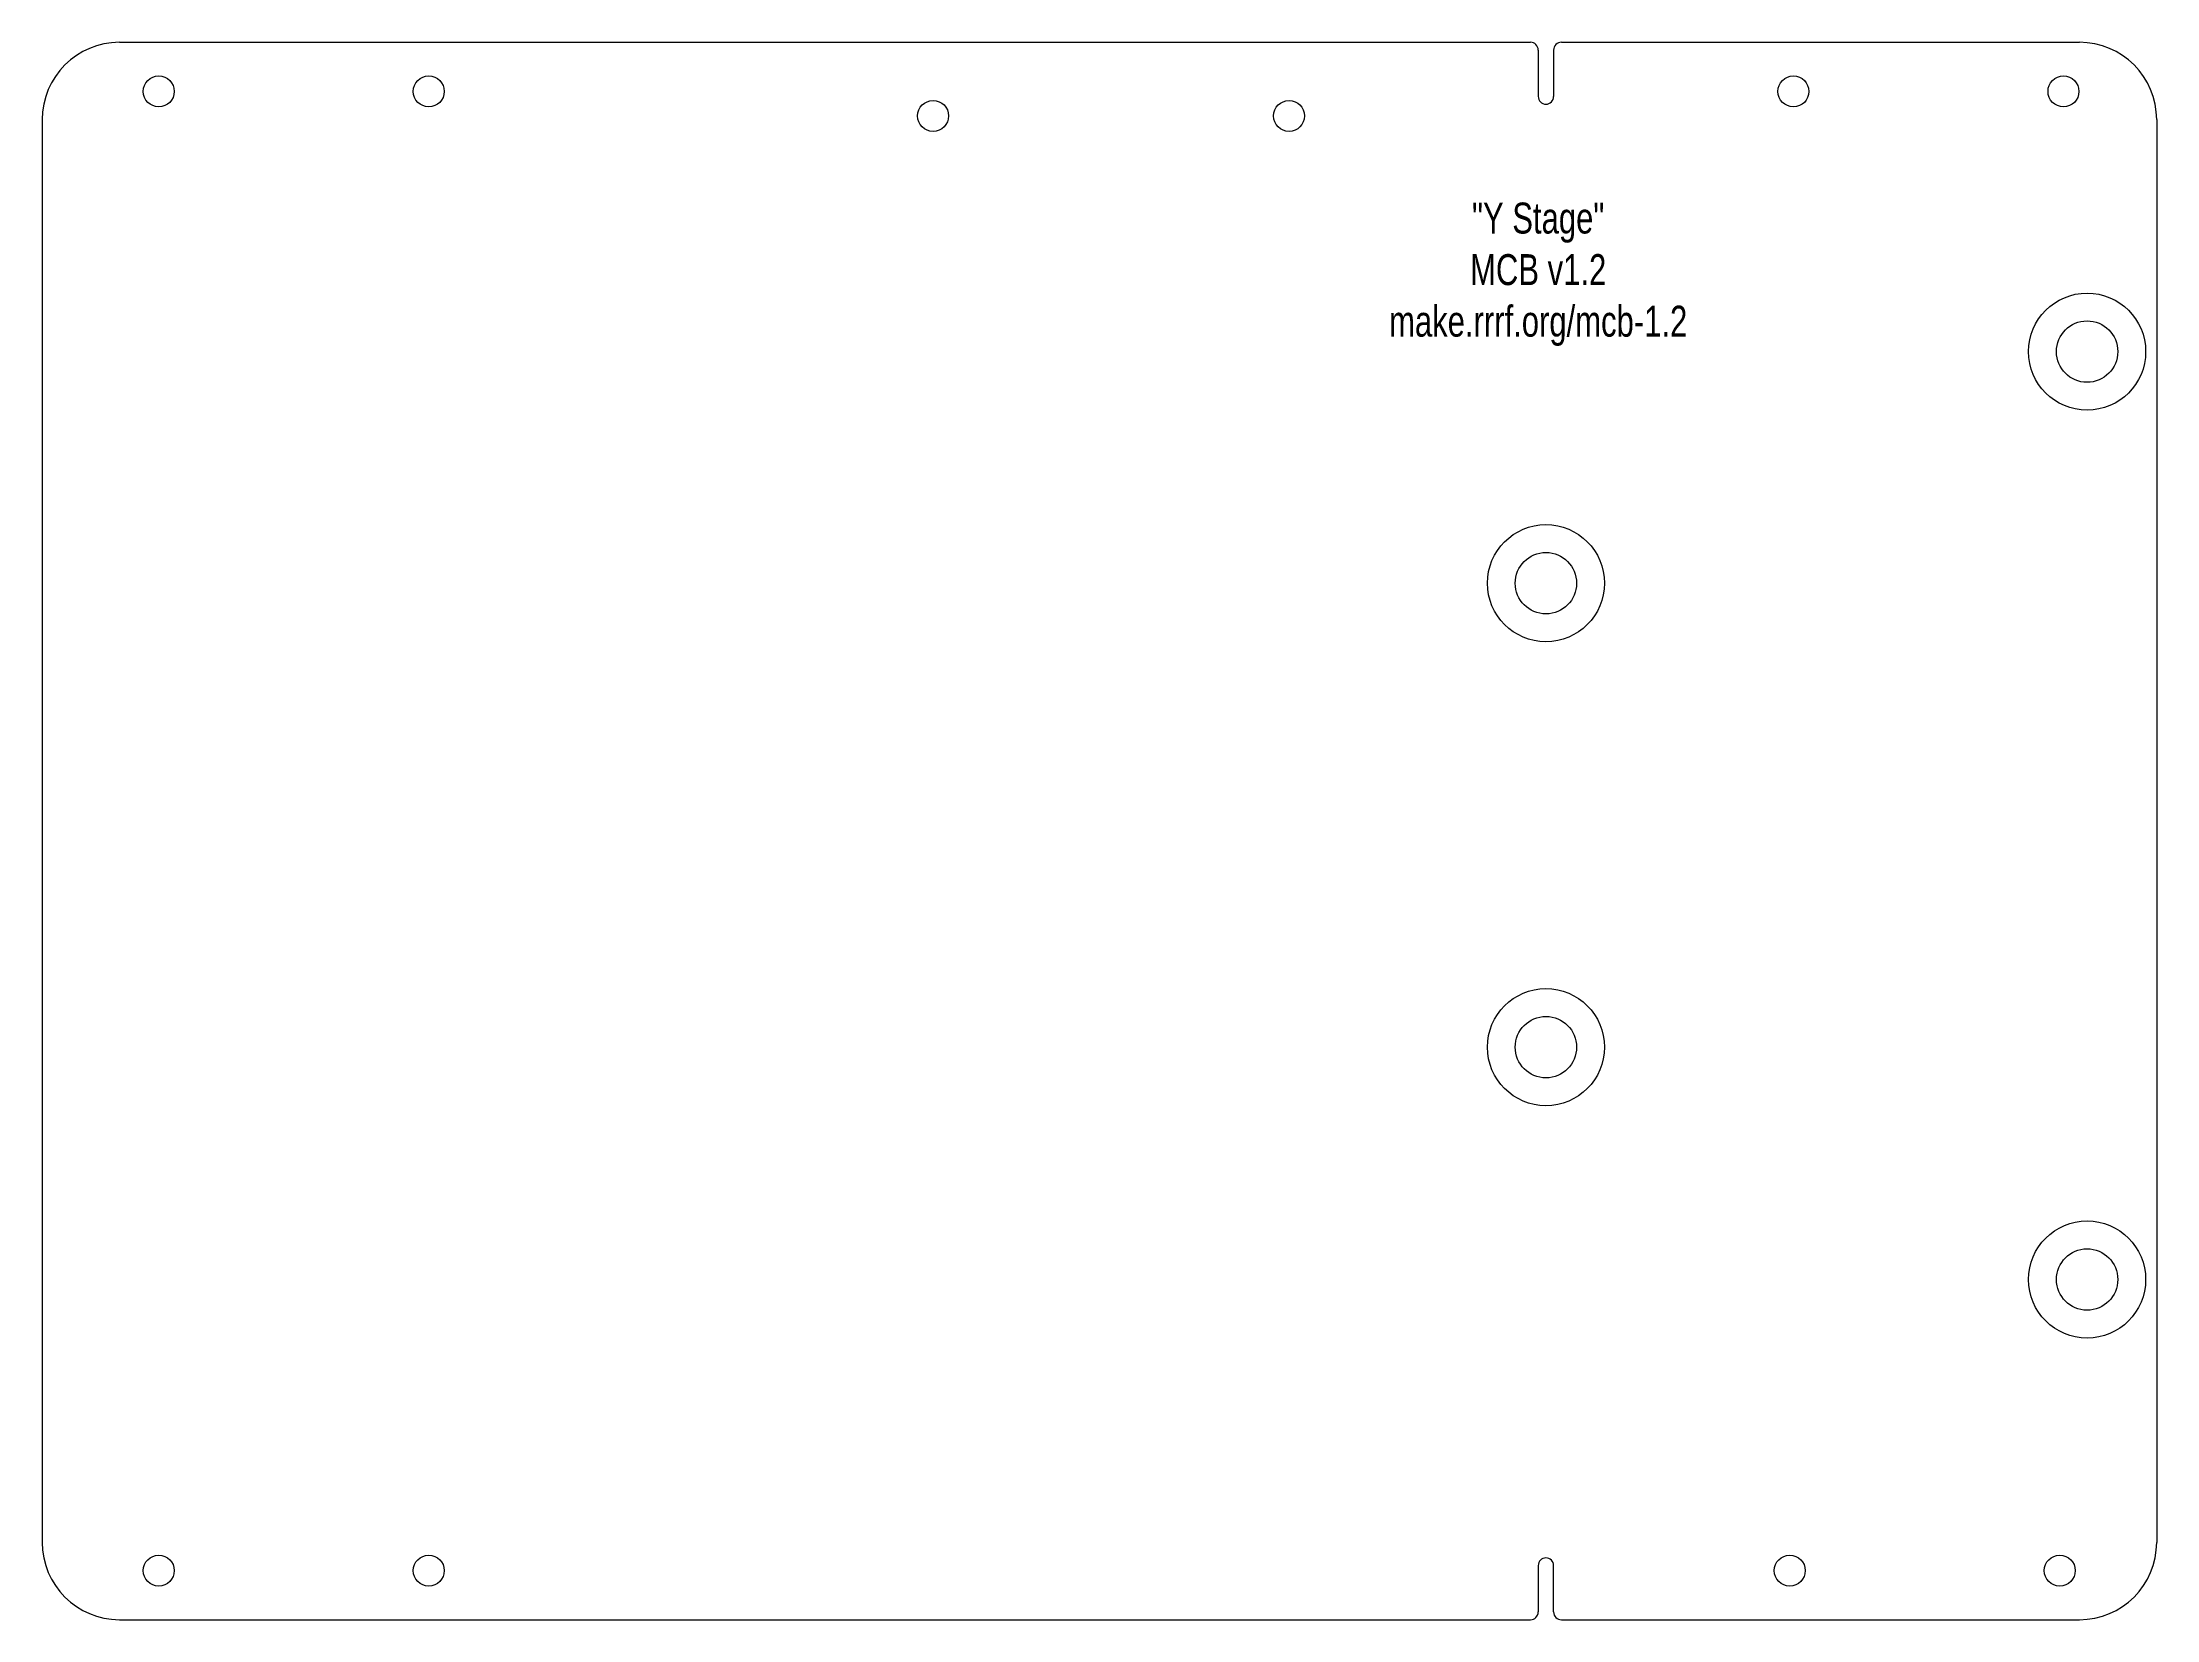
# Model space of a CAD drawing. Header units: millimetres. Extents: x -3 to 270, y -55 to 149.
import ezdxf

# ---------------------------------------------------------------- set-up
doc = ezdxf.new("R2010")
doc.units = ezdxf.units.MM
doc.layers.add('Y Stage', color=5, linetype='CONTINUOUS', lineweight=0)
doc.layers.add('Y Text', color=171, linetype='CONTINUOUS', lineweight=0)
doc.styles.get("Standard").update_dxf_attribs({"font": 'txt', "width": 0.75})

msp = doc.modelspace()

# ---------------------------------------------------------------- linework, layer by layer
at = {"layer": 'Y Stage'}
for p, q in [((6.52, 149.42), (189, 149.42)), ((190, 148.42), (190, 142.42)), ((192, 148.42), (192, 142.42)), ((193, 149.42), (260, 149.42)), ((191, 141.42), (191, 141.42)), ((-3.48, 139.42), (-3.48, -44.58)), ((270, 139.42), (270, -44.58)), ((190, -47.58), (190, -53.58)), ((191, -46.58), (191, -46.58)), ((192, -53.58), (192, -47.58)), ((6.52, -54.58), (189, -54.58)), ((193, -54.58), (260, -54.58))]:
    msp.add_line(p, q, dxfattribs=at)
for centre, radius in [((11.59, 143.07), 2), ((46.51, 143.07), 2), ((223.01, 143.07), 2), ((257.94, 143.07), 2), ((111.74, 139.9), 2), ((157.78, 139.9), 2), ((261, 109.42), 3.97), ((191, 79.47), 3.97), ((191, 19.47), 3.97), ((261, -10.58), 3.97), ((11.59, -48.23), 2), ((46.51, -48.23), 2), ((222.54, -48.23), 2), ((257.46, -48.23), 2)]:
    msp.add_circle(centre, radius, dxfattribs=at)
for centre, radius, start, end in [((6.52, 139.42), 10, 90, 180), ((189, 148.42), 1, 0, 90), ((193, 148.42), 1, 90, 180), ((260, 139.42), 10, 0, 90), ((191, 142.42), 1, 180, 270), ((191, 142.42), 1, 270, 0), ((6.52, -44.58), 10, 180, 270), ((260, -44.58), 10, 270, 0), ((191, -47.58), 1, 90, 180), ((191, -47.58), 1, 0, 90), ((189, -53.58), 1, 270, 0), ((193, -53.58), 1, 180, 270)]:
    msp.add_arc(centre, radius, start, end, dxfattribs=at)
at = {"layer": 'Y Text'}
for centre in [(261, 109.42), (191, 79.47), (191, 19.47), (261, -10.58)]:
    msp.add_circle(centre, 7.57, dxfattribs=at)

# ---------------------------------------------------------------- texts
at = {"layer": 'Y Text', "insert": (190, 119.42), "char_height": 4, "width": 100, "attachment_point": 5}
msp.add_mtext('"Y\\~Stage"\\PMCB\\~v1.2\\Pmake.rrrf.org/mcb-1.2', dxfattribs=at)

doc.saveas('drawing.dxf')
